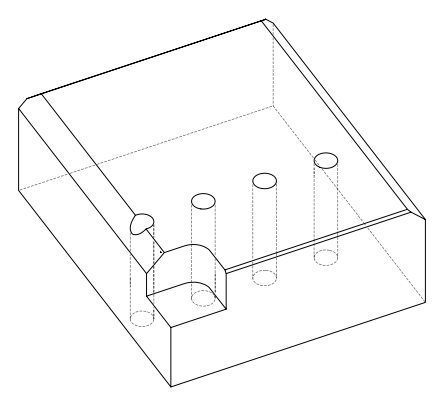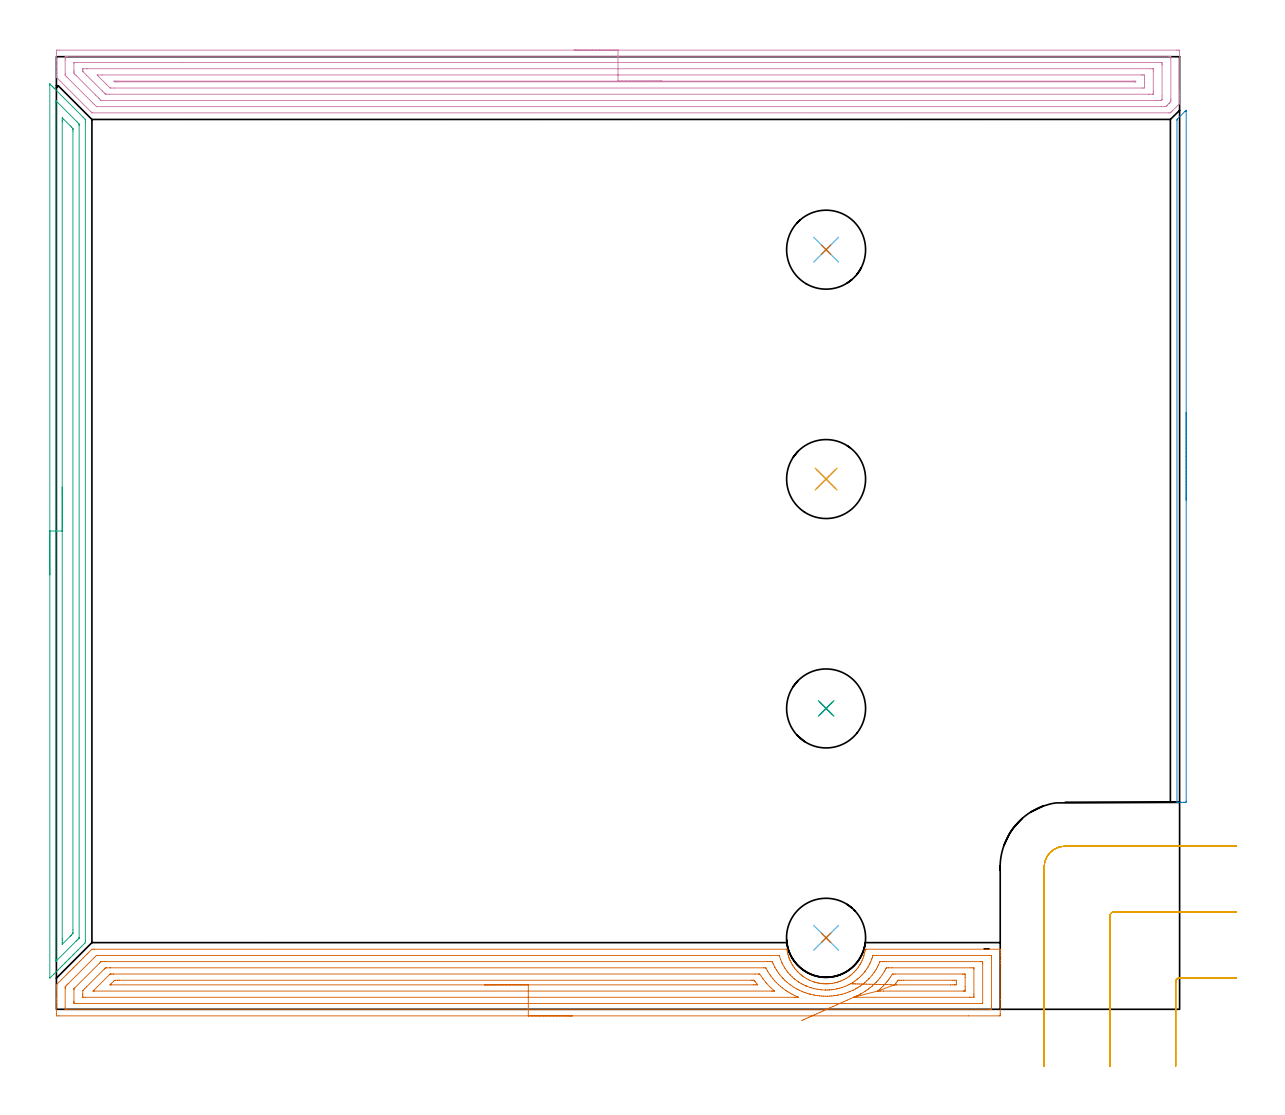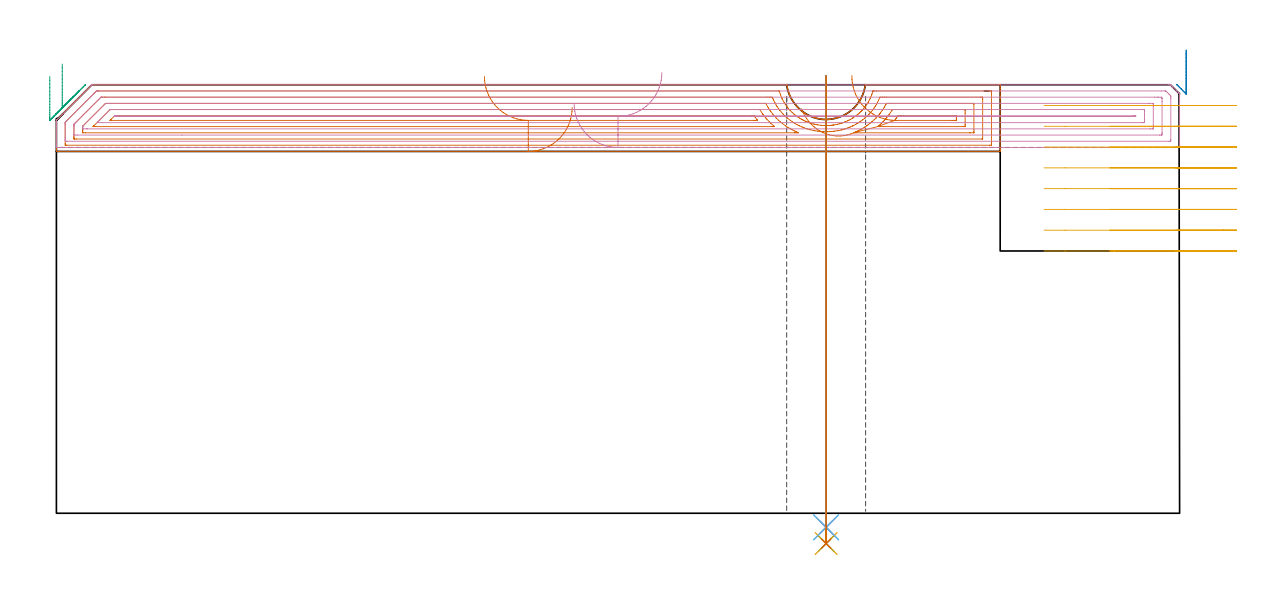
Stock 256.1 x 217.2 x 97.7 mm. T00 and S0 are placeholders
(PLAN: 13 operations, 9 tool changes, 36 min)
(1 AREA_MILL | FG_CHAMFER_SURFACE | UGT0205_001 | 10.31 min | 25703 mm3)
(2 AREA_MILL_1 | FG_CHAMFER_SURFACE_1 | UGT0205_001 | 1.41 min | 356 mm3)
(3 AREA_MILL_2 | FG_CHAMFER_SURFACE_2 | UGT0205_001 | 4.94 min | 6663 mm3)
(4 AREA_MILL_3 | FG_CHAMFER_SURFACE_3 | UGT0205_001 | 12.34 min | 25864 mm3)
(5 MILL_CORNER_NOTCH_RECTANGULAR | CORNER_NOTCH_RECTANGULAR | UGT0201_094 | Follow Part, ap 5, ae 75% | 3.58 min | 70534 mm3)
(6 DRILL_THROUGH_HOLE_FROM_SOLID_MATERIAL | STEP1HOLE | NXT0301_065 | 0.41 min | 6726 mm3)
(7 DRILL_TO_ENLARGE_THROUGH_HOLE | STEP1HOLE | UGT0301_046 | 0.43 min | 17753 mm3)
(8 DRILL_THROUGH_HOLE_FROM_SOLID_MATERIAL_1 | STEP1HOLE_1 | NXT0301_065 | 0.41 min | 6769 mm3)
(9 DRILL_TO_ENLARGE_THROUGH_HOLE_1 | STEP1HOLE_1 | UGT0301_046 | 0.43 min | 18079 mm3)
(10 DRILL_THROUGH_HOLE_FROM_SOLID_MATERIAL_2 | STEP1HOLE_2 | NXT0301_065 | 0.41 min | 6762 mm3)
(11 DRILL_TO_ENLARGE_THROUGH_HOLE_2 | STEP1HOLE_2 | UGT0301_046 | 0.43 min | 18073 mm3)
(12 DRILL_THROUGH_HOLE_FROM_SOLID_MATERIAL_3 | STEP1HOLE_3 | NXT0301_065 | 0.41 min | 6776 mm3)
(13 DRILL_TO_ENLARGE_THROUGH_HOLE_3 | STEP1HOLE_3 | UGT0301_046 | 0.43 min | 18073 mm3)
(TOOL UGT0205_001 | Chamfer Mill 20 x 3 x 45 deg. | D20 FL50 Z2)
(TOOL UGT0201_094 | End mill 20 mm | D20 FL38 Z4)
(TOOL NXT0301_065 | Carbide Drill 9.4mm [860.1-0940-075A1-MM 2214] | D9.4 PA140 FL98 Z2)
(TOOL UGT0301_046 | Twist Drill 18 mm | D18 PA118 FL130 Z2)
(OP 1 AREA_MILL)
G17 G21 G94 G90
T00 M6
G54
G17 G0 G90 X117.6 Y-1.5 S1061 M3
G43 Z107.7 H0
Z92.5
G94 G1 X117.562 Z91.628 F250.
X117.448 Z90.763
X117.259 Z89.912
X116.997 Z89.08
X116.663 Z88.274
X116.26 Z87.5
X115.792 Z86.764
X115.26 Z86.072
X114.671 Z85.429
X114.028 Z84.839
X113.336 Z84.308
X112.6 Z83.84
X111.826 Z83.437
X111.02 Z83.103
X110.188 Z82.841
X109.336 Z82.652
X108.472 Z82.538
X107.6 Z82.5
X0.595
X0.084 Y-1.494 Z82.503
X0.008 Y-1.491 Z82.505
X0. Y-0.987 Z83.009
Y1.671 Z85.665
Y2.26 Z86.257
Y2.557 Z86.553
Y4.328 Z88.323
Y4.921 Z88.92
Y5.214 Z89.213
X0.001 Y5.362 Z89.361
X0.01 Y5.605 Z89.603
X0.059 Y5.657 Z89.655
X0.149 Y5.75 Z89.748
X1.187 Y6.787 Z90.787
X2.271 Y7.872 Z91.87
X2.378 Y7.98 Z91.976
X2.708 Y8.308 Z92.308
X2.936 Y8.536 Z92.536
X3.157 Y8.758 Z92.756
X3.27 Y8.872 Z92.868
X3.618 Y9.218 Z93.218
X3.811 Y9.411 Z93.41
X4.042 Y9.643 Z93.642
X4.162 Y9.764 Z93.76
X4.527 Y10.127 Z94.127
X4.685 Y10.285 Z94.285
X5.222 Y10.825 Z94.819
X5.499 Y11.1 Z95.099
X5.56 Y11.16 Z95.16
X6.108 Y11.71 Z95.705
X6.391 Y11.991 Z95.991
X6.406 Y12.006 Z96.006
X6.994 Y12.596 Z96.591
X7.283 Y12.883 Z96.883
X8.039 Y13.639 Z97.637
X8.105 Y13.7 Z97.682
X8.62 Z97.7
X166.453
X166.506 Y13.694 Z97.692
X166.566 Y13.673 Z97.669
X166.572 Y13.671 Z97.667
X166.618 Y13.384 Z97.382
X166.656 Y13.187 Z97.184
X166.714 Y12.888 Z96.887
X166.749 Y12.745 Z96.745
X166.822 Y12.446 Z96.445
X166.899 Y12.18 Z96.18
X166.949 Y12.007 Z96.006
X167.007 Y11.83 Z95.828
X167.071 Y11.655 Z95.651
X167.172 Y11.415 Z95.409
X167.243 Y11.244 Z95.242
X167.293 Y11.126 Z95.124
X167.507 Y10.681 Z94.681
X167.743 Y10.245 Z94.243
X167.851 Y10.063 Z94.061
X167.965 Y9.884 Z93.882
X168.236 Y9.505 Z93.502
X168.337 Y9.363 Z93.361
X168.591 Y9.042 Z93.041
X168.859 Y8.729 Z92.729
X169.098 Y8.481 Z92.481
X169.431 Y8.167 Z92.162
X169.574 Y8.04 Z92.036
X169.754 Y7.879 Z91.878
X169.847 Y7.806 Z91.805
X170.106 Y7.601 Z91.599
X170.141 Y7.576 Z91.574
X170.374 Y7.41 Z91.408
X170.567 Y7.281 Z91.279
X170.648 Y7.227 Z91.225
X171.092 Y6.966 Z90.962
X171.542 Y6.72 Z90.717
X171.803 Y6.605 Z90.601
X171.987 Y6.523 Z90.52
X172.437 Y6.345 Z90.342
X172.695 Y6.261 Z90.256
X172.882 Y6.198 Z90.195
X173.019 Y6.16 Z90.157
X173.141 Y6.128 Z90.122
X173.237 Y6.1 Z90.097
X173.331 Y6.074 Z90.071
X173.586 Y6.018 Z90.015
X173.777 Y5.975 Z89.973
X173.999 Y5.938 Z89.936
X174.225 Y5.9 Z89.897
X174.478 Y5.869 Z89.864
X174.707 Y5.838 Z89.837
X174.909 Y5.823 Z89.821
X175.258 Y5.81 Z89.802
X175.287 Y5.809 Z89.8
X175.614 Y5.811
X175.735 Z89.802
X176.014 Y5.82 Z89.817
X176.293 Y5.839 Z89.835
X176.467 Y5.861 Z89.86
X176.557 Y5.874 Z89.871
X176.908 Y5.922 Z89.917
X177.356 Y6.002 Z89.997
X177.599 Y6.06 Z90.054
X177.802 Y6.106 Z90.105
X177.881 Y6.129 Z90.128
X178.045 Y6.179 Z90.175
X178.251 Y6.239 Z90.237
X178.491 Y6.322 Z90.321
X178.697 Y6.394 Z90.392
X178.937 Y6.493 Z90.489
X179.079 Y6.55 Z90.548
X179.456 Y6.719 Z90.718
X179.591 Y6.788 Z90.787
X180.042 Y7.041 Z91.038
X180.485 Y7.313 Z91.311
X180.89 Y7.6 Z91.599
X181.166 Y7.823 Z91.822
X181.38 Y7.996 Z91.995
X181.896 Y8.483 Z92.479
X182.274 Y8.882 Z92.881
X182.365 Y8.995 Z92.994
X182.663 Y9.363 Z93.362
X182.865 Y9.643 Z93.642
X182.924 Y9.725 Z93.723
X183.168 Y10.093 Z94.092
X183.257 Y10.244 Z94.244
X183.395 Y10.499 Z94.499
X183.494 Y10.681 Z94.681
X183.709 Y11.125 Z95.125
X183.89 Y11.563 Z95.563
X184.063 Y12.036 Z96.035
X184.094 Y12.157 Z96.155
X184.13 Y12.301 Z96.297
X184.282 Y12.888 Z96.887
X184.358 Y13.269 Z97.267
X184.4 Y13.479 Z97.476
X184.431 Y13.653 Z97.648
X184.441 Y13.695 Z97.691
X184.733 Y13.7 Z97.7
X215.051
X215.19 Y13.697 Z97.688
X215.193 Y13.678 Z97.669
X215.2 Y13.357 Z97.356
Y12.894 Z96.893
Y12.301 Z96.296
Y11.119 Z95.116
Y10.529 Z94.523
Y2.261 Z86.258
Y-0.987 Z83.01
X215.197 Y-1.284 Z82.713
X215.19 Y-1.492 Z82.505
X214.981 Y-1.499 Z82.499
X207.917 Y-1.5 Z82.5
X107.6
Y-0.086 Z83.914
X2.363
X2.158 Y-0.084 Z83.916
X2.055 Y-0.081 Z83.919
X2.013 Y-0.079 Z83.921
X2.009 Y-0.047 Z83.953
X2.005 Y0.044 Z84.044
X2.001 Y0.274 Z84.274
X2. Y4.704 Z88.704
X2.003 Y4.959 Z88.959
X2.007 Y5.086 Z89.086
X2.01 Y5.148 Z89.148
X2.071 Y5.214 Z89.214
X2.222 Y5.37 Z89.37
X2.378 Y5.529 Z89.529
X2.665 Y5.815 Z89.815
X8.62 Y11.771 Z95.771
X8.888 Y12.035 Z96.035
X9.101 Y12.241 Z96.241
X9.136 Y12.275 Z96.275
X9.185 Y12.279 Z96.279
X9.293 Y12.282 Z96.282
X9.512 Y12.286 Z96.286
X9.528
X164.685 Y12.285 Z96.285
X164.781 Y12.281 Z96.281
X164.821 Y12.279 Z96.279
X164.853 Y12.197 Z96.197
X164.885 Y12.086 Z96.086
X165.103 Y11.415 Z95.415
X165.387 Y10.702 Z94.702
X165.469 Y10.529 Z94.529
X165.561 Y10.339 Z94.339
X165.941 Y9.643 Z93.643
X166.138 Y9.325 Z93.325
X166.453 Y8.866 Z92.866
X166.534 Y8.758 Z92.758
X166.787 Y8.425 Z92.425
X167.273 Y7.872 Z91.872
X167.344 Y7.795 Z91.795
X167.76 Y7.395 Z91.395
X168.206 Y6.986 Z90.986
X168.236 Y6.959 Z90.959
X168.376 Y6.847 Z90.847
X169.128 Y6.299 Z90.299
X169.202 Y6.248 Z90.248
X169.247 Y6.219 Z90.219
X169.441 Y6.1 Z90.1
X169.806 Y5.888 Z89.888
X170.02 Y5.769 Z89.769
X170.259 Y5.641 Z89.641
X170.698 Y5.426 Z89.426
X170.911 Y5.33 Z89.33
X170.945 Y5.315 Z89.315
X170.972 Y5.304 Z89.304
X171.204 Y5.214 Z89.214
X171.803 Y5. Z89.
X172.124 Y4.896 Z88.896
X172.695 Y4.739 Z88.739
X172.881 Y4.698 Z88.698
X173.46 Y4.58 Z88.58
X173.586 Y4.559 Z88.559
X174.354 Y4.452 Z88.452
X174.478 Y4.44 Z88.44
X175.303 Y4.394 Z88.394
X175.37
X175.783 Y4.4 Z88.4
X176.177 Y4.413 Z88.413
X176.261 Y4.418 Z88.418
X176.647 Y4.452 Z88.452
X176.987 Y4.493 Z88.493
X177.153 Y4.515 Z88.515
X177.255 Y4.531 Z88.531
X177.886 Y4.643 Z88.643
X178.045 Y4.679 Z88.679
X178.48 Y4.782 Z88.782
X178.937 Y4.916 Z88.916
X179.165 Y4.988 Z88.988
X179.808 Y5.214 Z89.214
X179.828 Y5.222 Z89.222
X180.439 Y5.493 Z89.493
X180.72 Y5.628 Z89.628
X181.026 Y5.796 Z89.796
X181.6 Y6.124 Z90.124
X181.612 Y6.131 Z90.131
X182.121 Y6.48 Z90.48
X182.503 Y6.762 Z90.762
X182.629 Y6.862 Z90.862
X182.777 Y6.986 Z90.986
X183.104 Y7.275 Z91.275
X183.395 Y7.543 Z91.543
X183.56 Y7.708 Z91.708
X183.717 Y7.872 Z91.872
X183.989 Y8.168 Z92.168
X184.287 Y8.524 Z92.524
X184.389 Y8.656 Z92.656
X184.464 Y8.758 Z92.758
X184.758 Y9.175 Z93.175
X185.064 Y9.643 Z93.643
X185.107 Y9.714 Z93.714
X185.179 Y9.84 Z93.84
X185.412 Y10.297 Z94.297
X185.524 Y10.529 Z94.529
X185.691 Y10.906 Z94.906
X185.895 Y11.415 Z95.415
X185.942 Y11.543 Z95.543
X186.07 Y11.94 Z95.94
X186.148 Y12.223 Z96.223
X186.165 Y12.267 Z96.267
X186.174 Y12.279 Z96.279
X186.196 Y12.281 Z96.281
X186.305 Y12.284 Z96.284
X186.524 Y12.285 Z96.285
X186.962 Y12.286 Z96.286
X212.837
X213.042 Y12.283 Z96.283
X213.145 Y12.281 Z96.281
X213.187 Y12.279 Z96.279
X213.19 Y12.247 Z96.247
X213.195 Y12.156 Z96.156
X213.199 Y11.926 Z95.926
Y0.41 Z84.41
X213.193 Y0.033 Z84.033
X213.19 Y-0.069 Z83.931
X213.148 Y-0.079 Z83.921
X212.806 Y-0.086 Z83.914
X107.6
Y1.328 Z85.328
X4.506 Y1.329 Z85.329
X4.162 Y1.331 Z85.331
X4.048 Y1.333 Z85.333
X4.015 Y1.335 Z85.335
X4.009 Y1.403 Z85.403
X4.004 Y1.51 Z85.51
X4.001 Y1.671 Z85.671
X4. Y1.831 Z85.831
X4.001 Y4.488 Z88.488
X4.007 Y4.65 Z88.65
X4.01 Y4.694 Z88.694
X4.023 Y4.713 Z88.713
X4.058 Y4.754 Z88.754
X4.162 Y4.862 Z88.862
X9.83 Y10.529 Z94.529
X10.12 Y10.812 Z94.812
X10.163 Y10.852 Z94.852
X10.192 Y10.865 Z94.865
X10.232 Y10.866 Z94.866
X10.404 Y10.869 Z94.869
X10.951 Y10.871 Z94.871
X11.296
X161.994
X162.543 Y10.87 Z94.87
X162.886 Y10.868 Z94.868
X163.223 Y10.864 Z94.864
X163.374 Y10.529 Z94.529
X163.501 Y10.248 Z94.248
X163.778 Y9.671 Z93.671
X163.792 Y9.643 Z93.643
X163.809 Y9.612 Z93.612
X164.139 Y9.028 Z93.028
X164.306 Y8.758 Z92.758
X164.669 Y8.235 Z92.235
X164.946 Y7.872 Z91.872
X165.561 Y7.143 Z91.143
X165.711 Y6.986 Z90.986
X166.086 Y6.618 Z90.618
X166.453 Y6.278 Z90.278
X166.656 Y6.1 Z90.1
X167.344 Y5.576 Z89.576
X167.848 Y5.214 Z89.214
X168.236 Y4.974 Z88.974
X168.822 Y4.632 Z88.632
X169.128 Y4.475 Z88.475
X169.431 Y4.328 Z88.328
X170.02 Y4.067 Z88.067
X170.453 Y3.897 Z87.897
X170.911 Y3.734 Z87.734
X171.278 Y3.615 Z87.615
X171.779 Y3.466 Z87.466
X171.803 Y3.46 Z87.46
X171.868 Y3.442 Z87.442
X172.695 Y3.265 Z87.265
X172.919 Y3.219 Z87.219
X173.586 Y3.118 Z87.118
X173.967 Y3.065 Z87.065
X174.478 Y3.022 Z87.022
X174.924 Y2.999 Z86.999
X175.37 Y2.983 Z86.983
X175.83 Y2.986 Z86.986
X176.261 Y3.003 Z87.003
X176.675 Y3.031 Z87.031
X177.153 Y3.081 Z87.081
X177.474 Y3.124 Z87.124
X178.045 Y3.215 Z87.215
X178.24 Y3.249 Z87.249
X178.937 Y3.393 Z87.393
X178.977 Y3.402 Z87.402
X179.144 Y3.442 Z87.442
X179.671 Y3.598 Z87.598
X179.828 Y3.648 Z87.648
X180.336 Y3.824 Z87.824
X180.72 Y3.963 Z87.963
X180.98 Y4.07 Z88.07
X181.59 Y4.328 Z88.328
X181.605 Y4.335 Z88.335
X181.612 Y4.338 Z88.338
X182.187 Y4.643 Z88.643
X182.503 Y4.823 Z88.823
X182.75 Y4.969 Z88.969
X183.146 Y5.214 Z89.214
X183.296 Y5.313 Z89.313
X183.395 Y5.381 Z89.381
X183.812 Y5.686 Z89.686
X184.287 Y6.051 Z90.051
X184.314 Y6.073 Z90.073
X184.345 Y6.1 Z90.1
X184.779 Y6.497 Z90.497
X185.179 Y6.87 Z90.87
X185.236 Y6.929 Z90.929
X185.289 Y6.986 Z90.986
X186.043 Y7.844 Z91.844
X186.07 Y7.879 Z91.879
X186.439 Y8.391 Z92.391
X186.69 Y8.758 Z92.758
X186.797 Y8.921 Z92.921
X186.962 Y9.187 Z93.187
X187.201 Y9.643 Z93.643
X187.418 Y10.076 Z94.076
X187.734 Y10.778 Z94.778
X187.775 Y10.864 Z94.864
X187.854 Y10.866 Z94.866
X188.402 Y10.87 Z94.87
X188.745 Y10.871 Z94.871
X189.293
X210.694
X211.038 Y10.869 Z94.869
X211.152 Y10.867 Z94.867
X211.185 Y10.865 Z94.865
X211.191 Y10.797 Z94.797
X211.196 Y10.69 Z94.69
X211.199 Y10.529 Z94.529
X211.2 Y10.369 Z94.369
X211.199 Y1.511 Z85.511
X211.193 Y1.349 Z85.349
X211.19 Y1.334 Z85.334
X211.187 Y1.332 Z85.332
X211.167 Y1.33 Z85.33
X211.124 Y1.329 Z85.329
X211.038 Y1.328 Z85.328
X107.6
Y2.743 Z86.743
X6.649
X6.084 Y2.748 Z86.748
X6.02 Y2.749 Z86.749
X6.01 Y2.753 Z86.753
X6.006 Y2.773 Z86.773
X6.003 Y2.819 Z86.819
X6.001 Y3.009 Z87.009
X6. Y3.388 Z87.388
X6.001 Y3.442 Z87.442
X6.017 Y4.257 Z88.257
X6.085 Y4.328 Z88.328
X6.457 Y4.706 Z88.706
X6.837 Y5.089 Z89.089
X10.9 Y9.15 Z93.15
X11.034 Y9.282 Z93.282
X11.142 Y9.385 Z93.385
X11.213 Y9.45 Z93.45
X11.296 Y9.453 Z93.453
X11.485 Y9.455 Z93.455
X12.187 Y9.457 Z93.457
X12.375
X161.29
X161.642 Y9.455 Z93.455
X161.729 Y9.452 Z93.452
X161.745 Y9.451 Z93.451
X161.783 Y9.398 Z93.398
X162.134 Y8.758 Z92.758
X162.308 Y8.446 Z92.446
X162.695 Y7.872 Z91.872
X162.886 Y7.596 Z91.596
X163.365 Y6.986 Z90.986
X163.778 Y6.498 Z90.498
X164.148 Y6.1 Z90.1
X164.669 Y5.602 Z89.602
X165.097 Y5.214 Z89.214
X165.561 Y4.856 Z88.856
X166.271 Y4.328 Z88.328
X166.453 Y4.201 Z88.201
X166.819 Y3.965 Z87.965
X167.344 Y3.664 Z87.664
X167.743 Y3.442 Z87.442
X168.236 Y3.195 Z87.195
X168.708 Y2.973 Z86.973
X168.852 Y2.909 Z86.909
X169.128 Y2.785 Z86.785
X169.202 Y2.749 Z86.749
X169.128 Y2.747 Z86.747
X168.939 Y2.744 Z86.744
X168.601 Y2.743 Z86.743
X168.236
X107.6
Y4.157 Z88.157
X8.62
X8.448 Y4.158 Z88.158
X8.399 Y4.16 Z88.16
X8.373 Y4.162 Z88.162
X8.372 Y4.163 Z88.163
X8.392 Y4.187 Z88.187
X8.48 Y4.281 Z88.281
X8.526 Y4.328 Z88.328
X12.129 Y7.93 Z91.93
X12.187 Y7.986 Z91.986
X12.238 Y8.029 Z92.029
X12.279 Y8.036 Z92.036
X12.367 Y8.039 Z92.039
X12.547 Y8.041 Z92.041
X12.907 Y8.043 Z92.043
X13.079
X159.319
X160.04 Y8.041 Z92.041
X160.211 Y8.038 Z92.038
X160.375 Y8.034 Z92.034
X161.005 Y7.083 Z91.083
X161.073 Y6.986 Z90.986
X161.102 Y6.946 Z90.946
X161.784 Y6.1 Z90.1
X161.994 Y5.851 Z89.851
X162.587 Y5.214 Z89.214
X162.886 Y4.927 Z88.927
X163.537 Y4.328 Z88.328
X163.642 Y4.235 Z88.235
X163.714 Y4.17 Z88.17
X163.718 Y4.164 Z88.164
X163.674 Y4.161 Z88.161
X163.576 Y4.159 Z88.159
X163.231 Y4.157 Z88.157
X163.058
X107.6
Y5.571 Z89.571
X12.489
X12.399 Y5.572 Z89.572
X12.255 Y5.576 Z89.576
X12.237 Y5.578 Z89.578
X12.242 Y5.587 Z89.587
X12.27 Y5.619 Z89.619
X12.317 Y5.669 Z89.669
X12.468 Y5.821 Z89.821
X13.079 Y6.429 Z90.429
X13.27 Y6.61 Z90.61
X13.445 Y6.622 Z90.622
X13.971 Y6.627 Z90.627
X14.33 Y6.628 Z90.628
X158.427 Y6.629 Z90.629
X158.788 Y6.628 Z90.628
X159.052 Y6.624 Z90.624
X159.08 Y6.622 Z90.622
X159.141 Y6.545 Z90.545
X159.238 Y6.416 Z90.416
X159.319 Y6.306 Z90.306
X159.707 Y5.807 Z89.807
X159.826 Y5.649 Z89.649
X159.872 Y5.577 Z89.577
X159.847 Y5.575 Z89.575
X159.319 Y5.572 Z89.572
X158.96 Y5.571 Z89.571
X107.6
X106.728 Z89.609
X105.864 Z89.723
X105.012 Z89.912
X104.18 Z90.174
X103.374 Z90.508
X102.6 Z90.911
X101.864 Z91.379
X101.172 Z91.911
X100.529 Z92.5
X99.94 Z93.143
X99.408 Z93.835
X98.94 Z94.571
X98.537 Z95.345
X98.203 Z96.151
X97.941 Z96.983
X97.752 Z97.835
X97.638 Z98.699
X97.6 Z99.571
G0 Z107.7
X169.894 Y-2.582
Z92.222
G1 X170.228 Y-2.433 Z91.43
X170.623 Y-2.256 Z90.673
X171.077 Y-2.052 Z89.956
X171.586 Y-1.824 Z89.285
X172.146 Y-1.573 Z88.666
X172.754 Y-1.3 Z88.102
X173.404 Y-1.009 Z87.598
X174.091 Y-0.701 Z87.159
X174.811 Y-0.378 Z86.787
X175.558 Y-0.043 Z86.485
X176.326 Y0.301 Z86.255
X177.109 Y0.653 Z86.1
X177.902 Y1.008 Z86.02
X178.698 Y1.365 Z86.017
X179.491 Y1.721 Z86.089
X180.276 Y2.073 Z86.237
X181.046 Y2.418 Z86.459
X181.795 Y2.754 Z86.754
X182.297 Y2.976 Z86.976
X182.503 Y3.069 Z87.069
X182.759 Y3.188 Z87.188
X183.268 Y3.442 Z87.442
X183.352 Y3.486 Z87.486
X183.395 Y3.509 Z87.509
X183.549 Y3.595 Z87.595
X184.287 Y4.041 Z88.041
X184.464 Y4.153 Z88.153
X184.73 Y4.328 Z88.328
X184.993 Y4.513 Z88.513
X185.179 Y4.648 Z88.648
X185.498 Y4.897 Z88.897
X185.898 Y5.214 Z89.214
X185.991 Y5.293 Z89.293
X186.07 Y5.363 Z89.363
X186.453 Y5.72 Z89.72
X186.856 Y6.1 Z90.1
X186.909 Y6.152 Z90.152
X186.962 Y6.208 Z90.208
X187.326 Y6.624 Z90.624
X187.641 Y6.986 Z90.986
X187.738 Y7.101 Z91.101
X187.854 Y7.245 Z91.245
X188.304 Y7.872 Z91.872
X188.745 Y8.537 Z92.537
X188.828 Y8.676 Z92.676
X188.873 Y8.758 Z92.758
X189.137 Y9.254 Z93.254
X189.19 Y9.352 Z93.352
X189.227 Y9.417 Z93.417
X189.248 Y9.45 Z93.45
X189.286 Y9.451 Z93.451
X189.637 Y9.456 Z93.456
X189.825 Y9.457 Z93.457
X190.529
X208.551
X209.116 Y9.452 Z93.452
X209.18 Y9.45 Z93.45
X209.19 Y9.447 Z93.447
X209.194 Y9.427 Z93.427
X209.197 Y9.38 Z93.38
X209.199 Y9.191 Z93.191
X209.2 Y3.442 Z87.442
X209.199 Y3.027 Z87.027
X209.195 Y2.819 Z86.819
X209.192 Y2.768 Z86.768
X209.188 Y2.749 Z86.749
X209.167 Y2.748 Z86.748
X209.065 Y2.745 Z86.745
X208.363 Y2.743 Z86.743
X208.176
X182.316
X182.04 Y2.746 Z86.746
X181.906 Y2.749 Z86.749
X181.795 Y2.754 Z86.754
X187.281 Y4.169 Z88.169
X187.854 Y4.683 Z88.683
X188.129 Y4.941 Z88.941
X188.413 Y5.214 Z89.214
X188.577 Y5.381 Z89.381
X188.745 Y5.56 Z89.56
X188.999 Y5.848 Z89.848
X189.217 Y6.1 Z90.1
X189.409 Y6.327 Z90.327
X189.637 Y6.605 Z90.605
X189.8 Y6.824 Z90.824
X189.915 Y6.986 Z90.986
X190.165 Y7.347 Z91.347
X190.529 Y7.889 Z91.889
X190.626 Y8.029 Z92.029
X190.709 Y8.036 Z92.036
X190.889 Y8.039 Z92.039
X191.249 Y8.042 Z92.042
X206.58 Y8.043 Z92.043
X206.752 Y8.042 Z92.042
X207.097 Y8.038 Z92.038
X207.187 Y8.036 Z92.036
X207.191 Y8.013 Z92.013
X207.196 Y7.96 Z91.96
X207.198 Y7.872 Z91.872
X207.2 Y7.255 Z91.255
Y5.214 Z89.214
X207.199 Y4.599 Z88.599
X207.195 Y4.328 Z88.328
X207.19 Y4.176 Z88.176
X207.186 Y4.164 Z88.164
X207.131 Y4.161 Z88.161
X207.04 Y4.158 Z88.158
X206.925 Y4.157 Z88.157
X206.752
X188.573
X187.854 Y4.158 Z88.158
X187.681 Y4.159 Z88.159
X187.337 Y4.164 Z88.164
X187.281 Y4.169 Z88.169
X191.14 Y5.578 Z89.578
X191.238 Y5.716 Z89.716
X191.305 Y5.808 Z89.808
X191.421 Y5.959 Z89.959
X191.48 Y6.041 Z90.041
X191.524 Y6.1 Z90.1
X191.787 Y6.464 Z90.464
X191.858 Y6.56 Z90.56
X191.874 Y6.579 Z90.579
X191.917 Y6.622 Z90.622
X191.948 Y6.624 Z90.624
X192.312 Y6.627 Z90.627
X192.672 Y6.629 Z90.629
X193.204
X204.264 Y6.628 Z90.628
X204.796 Y6.626 Z90.626
X205.163 Y6.622 Z90.622
X205.19 Y6.617 Z90.617
X205.196 Y6.589 Z90.589
X205.197 Y6.1 Z90.1
X205.194 Y5.705 Z89.705
X205.186 Y5.578 Z89.578
X205.062 Y5.576 Z89.576
X204.796 Y5.573 Z89.573
X204.437 Y5.571 Z89.571
X203.904
X191.599
X191.421 Y5.572 Z89.572
X191.29 Y5.574 Z89.574
X191.14 Y5.578 Z89.578
X190.27 Y5.598 Z89.636
X189.408 Y5.619 Z89.771
X188.561 Y5.639 Z89.979
X187.736 Y5.658 Z90.261
X186.938 Y5.677 Z90.614
X186.174 Y5.695 Z91.035
X185.45 Y5.712 Z91.521
X184.771 Y5.728 Z92.068
X184.142 Y5.743 Z92.673
X183.568 Y5.757 Z93.33
X183.054 Y5.769 Z94.034
X182.603 Y5.779 Z94.781
X182.218 Y5.788 Z95.564
X181.904 Y5.796 Z96.377
X181.661 Y5.802 Z97.215
X181.492 Y5.806 Z98.071
X181.399 Y5.808 Z98.939
X181.382 Z99.811
G0 Z107.7
M5
M2
(OP 2 AREA_MILL_1)
G17 G21 G94 G90
T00 M6
G54
G17 G0 G90 X257.6 Y136.1 S1061 M3
G43 Z107.7 H0
Z105.6
G94 G1 Y136.062 Z104.728 F250.
Y135.948 Z103.863
Y135.759 Z103.012
Y135.497 Z102.18
Y135.163 Z101.374
Y134.76 Z100.6
Y134.292 Z99.864
Y133.76 Z99.172
Y133.171 Z98.529
Y132.528 Z97.94
Y131.836 Z97.408
Y131.1 Z96.94
Y130.326 Z96.537
Y129.52 Z96.203
Y128.688 Z95.941
Y127.836 Z95.752
Y126.972 Z95.638
Y126.1 Z95.6
Y47.471
X257.597 Y47.327 Z95.603
X257.591 Y47.202 Z95.605
X257.251 Y47.2 Z95.945
X256.996 Z96.199
X256.486 Z96.713
X256.378 Z96.821
X255.845 Z97.354
X255.543 Y47.207 Z97.649
X255.503 Y47.21 Z97.689
X255.5 Y47.327 Z97.7
Y202.648
X255.504 Y202.895 Z97.69
X255.614 Y203.014 Z97.585
X257.324 Y204.724 Z95.874
X257.442 Y204.842 Z95.754
X257.592 Y204.988 Z95.606
X257.597 Y204.93 Z95.603
X257.6 Y204.777 Z95.6
Y204.724
Y126.1
Y125.228 Z95.638
Y124.364 Z95.752
Y123.512 Z95.941
Y122.68 Z96.203
Y121.874 Z96.537
Y121.1 Z96.94
Y120.364 Z97.408
Y119.672 Z97.94
Y119.029 Z98.529
Y118.44 Z99.172
Y117.908 Z99.864
Y117.44 Z100.6
Y117.037 Z101.374
Y116.703 Z102.18
Y116.441 Z103.012
Y116.252 Z103.863
Y116.138 Z104.728
Y116.1 Z105.6
G0 Z107.7
M5
M2
(OP 3 AREA_MILL_2)
G17 G21 G94 G90
T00 M6
G54
G17 G0 G90 X-1.5 Y99.05 S1061 M3
G43 Z107.7 H0
Z99.6
G94 G1 Y99.088 Z98.728 F250.
Y99.202 Z97.864
Y99.391 Z97.012
Y99.653 Z96.18
Y99.987 Z95.374
Y100.39 Z94.6
Y100.858 Z93.864
Y101.39 Z93.172
Y101.979 Z92.529
Y102.622 Z91.94
Y103.314 Z91.409
Y104.05 Z90.94
Y104.824 Z90.537
Y105.63 Z90.203
Y106.462 Z89.941
Y107.314 Z89.752
Y108.178 Z89.638
Y109.05 Z89.6
Y210.73
X-1.497 Y210.984 Z89.602
X-1.495 Y210.986 Z89.604
X-1.484 Y210.984 Z89.616
X-0.992 Y210.494 Z90.104
X-0.889 Y210.389 Z90.211
X-0.801 Y210.301 Z90.299
X-0.697 Y210.199 Z90.399
X-0.591 Y210.091 Z90.509
X-0.508 Y210.008 Z90.592
X-0.402 Y209.903 Z90.694
X6.092 Y203.41 Z97.189
X6.541 Y202.959 Z97.64
X6.6 Y202.895 Z97.683
Y202.353 Z97.7
Y15.747
Y15.205 Z97.683
X6.541 Y15.14 Z97.64
X5.775 Y14.375 Z96.875
X5.502 Y14.1 Z96.597
X4.904 Y13.504 Z96.004
X4.616 Y13.214 Z95.712
X4.026 Y12.626 Z95.126
X3.731 Y12.328 Z94.826
X3.129 Y11.729 Z94.229
X2.845 Y11.443 Z93.94
X2.236 Y10.836 Z93.336
X1.96 Y10.557 Z93.054
X1.263 Y9.863 Z92.363
X0.899 Y9.497 Z91.995
X0.347 Y8.947 Z91.447
X0.006 Y8.604 Z91.102
X-0.568 Y8.031 Z90.531
X-1.335 Y7.265 Z89.763
X-1.435 Y7.169 Z89.663
X-1.492 Y7.118 Z89.606
X-1.499 Y7.232 Z89.601
X-1.5 Y7.265 Z89.6
Y109.05
X-0.086 Z91.014
Y206.817
X-0.083 Y207.015 Z91.017
X-0.08 Y207.112 Z91.02
X-0.079 Y207.117 Z91.021
X-0.065 Y207.107 Z91.035
X-0.035 Y207.082 Z91.065
X0.033 Y207.016 Z91.133
X0.233 Y206.817 Z91.333
X4.695 Y202.353 Z95.795
X5.076 Y201.964 Z96.176
X5.179 Y201.857 Z96.279
X5.181 Y201.808 Z96.281
X5.184 Y201.699 Z96.284
X5.186 Y201.481 Z96.286
X5.185 Y16.422 Z96.285
X5.183 Y16.313 Z96.283
X5.18 Y16.26 Z96.28
X5.176 Y16.238 Z96.276
X5.161 Y16.22 Z96.261
X4.952 Y16.004 Z96.052
X4.697 Y15.747 Z95.797
X4.508 Y15.558 Z95.608
X0.062 Y11.112 Z91.162
X-0.033 Y11.02 Z91.067
X-0.069 Y10.989 Z91.031
X-0.077 Y10.983 Z91.023
X-0.079 Y11.002 Z91.021
X-0.083 Y11.087 Z91.017
X-0.086 Y11.262 Z91.014
Y11.283
Y109.05
X1.328 Z92.428
X1.329 Y202.353 Z92.429
Y202.691
X1.333 Y203.246 Z92.433
X1.334 Y203.251 Z92.434
X1.349 Y203.246 Z92.449
X1.665 Y202.935 Z92.765
X3.14 Y201.46 Z94.24
X3.435 Y201.163 Z94.535
X3.73 Y200.861 Z94.83
X3.764 Y200.825 Z94.864
X3.767 Y200.77 Z94.867
X3.77 Y200.68 Z94.87
X3.771 Y200.567 Z94.871
Y200.229
Y18.087
X3.769 Y17.533 Z94.869
X3.767 Y17.363 Z94.867
X3.765 Y17.283 Z94.865
X3.727 Y17.238 Z94.827
X3.435 Y16.937 Z94.535
X3.288 Y16.788 Z94.388
X3.141 Y16.64 Z94.241
X1.354 Y14.854 Z92.454
X1.344 Y14.849 Z92.444
X1.34 Y14.848 Z92.44
X1.336 Y14.854 Z92.436
X1.333 Y14.876 Z92.433
X1.33 Y15.192 Z92.43
X1.329 Y15.747 Z92.429
Y16.086
X1.328 Y109.05 Z92.428
Y109.922 Z92.467
Y110.786 Z92.58
Y111.638 Z92.769
Y112.47 Z93.032
Y113.276 Z93.365
Y114.05 Z93.768
Y114.786 Z94.237
Y115.478 Z94.768
Y116.121 Z95.357
Y116.71 Z96.001
Y117.242 Z96.693
Y117.71 Z97.428
Y118.113 Z98.202
Y118.447 Z99.008
Y118.709 Z99.84
Y118.898 Z100.692
Y119.012 Z101.557
Y119.05 Z102.428
G0 Z107.7
M5
M2
(OP 4 AREA_MILL_3)
G17 G21 G94 G90
T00 M6
G54
G17 G0 G90 X118.05 Y218.7 S1061 M3
G43 Z107.7 H0
Z93.4
G94 G1 X118.088 Z92.529 F250.
X118.202 Z91.664
X118.391 Z90.812
X118.653 Z89.98
X118.987 Z89.174
X119.39 Z88.4
X119.858 Z87.664
X120.39 Z86.972
X120.979 Z86.329
X121.622 Z85.74
X122.314 Z85.209
X123.05 Z84.74
X123.824 Z84.337
X124.63 Z84.003
X125.462 Z83.741
X126.314 Z83.552
X127.178 Z83.438
X128.05 Z83.4
X255.47
X255.855 Y218.696 Z83.403
X256.09 Y218.692 Z83.406
X256.1 Y218.453 Z83.644
Y209.336 Z92.758
Y208.812 Z93.285
Y208.451 Z93.645
Y207.926 Z94.169
Y207.565 Z94.529
Y206.68 Z95.418
X256.098 Y206.509 Z95.589
X256.066 Y206.466 Z95.634
X256.034 Y206.434 Z95.666
X255.838 Y206.237 Z95.86
X255.395 Y205.794 Z96.305
X254.509 Y204.908 Z97.19
X254.417 Y204.817 Z97.282
X254.131 Y204.531 Z97.567
X254.004 Y204.405 Z97.691
X253.682 Y204.4 Z97.7
X8.23
X8.105 Y204.404 Z97.689
X8.082 Y204.422 Z97.672
X7.866 Y204.634 Z97.466
X0.183 Y212.317 Z89.781
X0.067 Y212.435 Z89.663
X0.01 Y212.495 Z89.602
X0. Y212.797 Z89.303
Y213.041 Z89.059
Y213.764 Z88.331
Y215.011 Z87.086
Y216.42 Z85.675
Y217.929 Z84.167
X0.003 Y218.191 Z83.905
X0.009 Y218.691 Z83.406
X0.122 Y218.694 Z83.403
X0.63 Y218.7 Z83.4
X128.05
Y217.286 Z84.814
X253.703 Y217.285 Z84.815
X254.09 Y217.271 Z84.829
X254.094 Y217.153 Z84.947
X254.099 Y216.893 Z85.207
X254.1 Y207.565 Z94.535
X254.099 Y207.153 Z94.947
X254.094 Y207.033 Z95.067
X254.09 Y206.976 Z95.124
X254.068 Y206.93 Z95.17
X253.828 Y206.68 Z95.42
X253.756 Y206.606 Z95.494
X253.682 Y206.532 Z95.568
X253.31 Y206.162 Z95.938
X253.133 Y205.989 Z96.111
X252.99 Y205.852 Z96.248
X252.947 Y205.821 Z96.279
X252.897 Y205.819 Z96.281
X252.788 Y205.817 Z96.283
X251.914 Y205.814 Z96.286
X9.333 Y205.815 Z96.285
X9.223 Y205.816 Z96.284
X9.17 Y205.819 Z96.281
X9.147 Y205.821 Z96.279
X9.1 Y205.861 Z96.239
X8.677 Y206.275 Z95.825
X8.27 Y206.68 Z95.42
X7.783 Y207.166 Z94.934
X2.418 Y212.532 Z89.568
X2.076 Y212.878 Z89.222
X2.03 Y212.93 Z89.17
X2.01 Y212.958 Z89.142
X2.007 Y212.982 Z89.118
X2.003 Y213.085 Z89.015
X2. Y213.292 Z88.808
X2.001 Y216.42 Z85.68
X2.002 Y216.832 Z85.268
X2.01 Y217.248 Z84.852
X2.017 Y217.28 Z84.82
X2.037 Y217.281 Z84.819
X2.09 Y217.284 Z84.816
X2.2 Y217.285 Z84.815
X2.418 Y217.286 Z84.814
X128.05
Y215.871 Z86.229
X251.554
X251.894 Y215.869 Z86.231
X252.007 Y215.867 Z86.233
X252.088 Y215.865 Z86.235
X252.092 Y215.739 Z86.361
X252.097 Y215.535 Z86.565
X252.1 Y215.331 Z86.769
Y208.246 Z93.854
X252.097 Y207.565 Z94.535
X252.094 Y207.463 Z94.637
X252.09 Y207.413 Z94.687
X252.075 Y207.386 Z94.714
X252.014 Y207.32 Z94.78
X251.964 Y207.271 Z94.829
X251.93 Y207.241 Z94.859
X251.894 Y207.235 Z94.865
X251.337 Y207.23 Z94.87
X250.999 Y207.229 Z94.871
X250.445 Y207.228 Z94.872
X10.352 Y207.229 Z94.871
X10.262 Y207.231 Z94.869
X10.202 Y207.234 Z94.866
X10.174 Y207.238 Z94.862
X10.155 Y207.255 Z94.845
X9.836 Y207.565 Z94.535
X9.571 Y207.828 Z94.272
X8.948 Y208.451 Z93.649
X4.522 Y212.878 Z89.222
X4.206 Y213.197 Z88.903
X4.071 Y213.34 Z88.76
X4.01 Y213.425 Z88.675
X4.006 Y213.56 Z88.54
X4.002 Y213.764 Z88.336
X4. Y213.968 Z88.132
X4.001 Y215.738 Z86.362
X4.005 Y215.807 Z86.293
X4.01 Y215.857 Z86.243
X4.038 Y215.864 Z86.236
X4.206 Y215.867 Z86.233
X4.762 Y215.871 Z86.229
X28.604
X128.05
Y214.457 Z87.643
X249.405
X249.979 Y214.456 Z87.644
X250.037 Y214.454 Z87.646
X250.077 Y214.451 Z87.649
X250.09 Y214.446 Z87.654
X250.092 Y214.423 Z87.677
X250.097 Y214.205 Z87.895
X250.1 Y213.769 Z88.331
Y209.341 Z92.759
X250.096 Y208.896 Z93.204
X250.092 Y208.677 Z93.423
X250.09 Y208.654 Z93.446
X250.071 Y208.65 Z93.45
X250.011 Y208.646 Z93.454
X249.91 Y208.644 Z93.456
X249.211 Y208.643 Z93.457
X249.017
X12.06
X11.36 Y208.648 Z93.452
X11.261 Y208.65 Z93.45
X11.205 Y208.655 Z93.445
X11.152 Y208.705 Z93.395
X10.937 Y208.916 Z93.184
X10.513 Y209.336 Z92.764
X10.466 Y209.383 Z92.717
X6.889 Y212.96 Z89.14
X6.088 Y213.764 Z88.336
X6.037 Y213.819 Z88.281
X6.012 Y213.848 Z88.252
X6.009 Y213.874 Z88.226
X6.004 Y213.984 Z88.116
Y214.204 Z87.896
X6.008 Y214.423 Z87.677
X6.01 Y214.446 Z87.654
X6.029 Y214.45 Z87.65
X6.089 Y214.454 Z87.646
X6.19 Y214.456 Z87.644
X6.889 Y214.457 Z87.643
X7.083
X128.05
Y213.043 Z89.057
X247.423 Y213.042 Z89.058
X247.589 Y213.041 Z89.059
X247.922 Y213.036 Z89.064
X248.09 Y213.026 Z89.074
X248.094 Y212.974 Z89.126
X248.096 Y212.878 Z89.222
X248.1 Y212.208 Z89.892
Y211.993 Z90.107
Y211.322 Z90.778
Y211.107 Z90.993
X248.097 Y210.44 Z91.66
X248.09 Y210.222 Z91.878
X248.079 Y210.064 Z92.036
X247.756 Y210.059 Z92.041
X247.589 Y210.058 Z92.042
X13.148 Y210.057 Z92.043
X12.416 Y210.061 Z92.039
X12.254 Y210.064 Z92.036
X12.089 Y210.222 Z91.878
X11.36 Y210.939 Z91.161
X9.571 Y212.728 Z89.372
X9.425 Y212.878 Z89.222
X9.288 Y213.022 Z89.078
X9.411 Y213.037 Z89.063
X10.466 Y213.043 Z89.057
X128.05
Y211.629 Z90.471
X245.475 Y211.628 Z90.472
X245.634 Y211.627 Z90.473
X246.009 Y211.622 Z90.478
X246.09 Y211.616 Z90.484
X246.097 Y211.535 Z90.565
X246.092 Y211.49 Z90.61
X246.088 Y211.477 Z90.623
X246.082 Y211.475 Z90.625
X246.058 Y211.473 Z90.627
X245.955 Y211.472 Z90.628
X245.634 Y211.471 Z90.629
X14.042
X13.673 Y211.472 Z90.628
X13.401 Y211.476 Z90.624
X13.339 Y211.478 Z90.622
X13.264 Y211.495 Z90.605
X13.148 Y211.605 Z90.495
X13.139 Y211.62 Z90.48
X13.148 Y211.622 Z90.478
X13.517 Y211.627 Z90.473
X13.675 Y211.628 Z90.472
X14.042 Y211.629 Z90.471
X128.05
X128.922 Z90.509
X129.786 Z90.623
X130.638 Z90.812
X131.47 Z91.074
X132.276 Z91.408
X133.05 Z91.811
X133.786 Z92.28
X134.478 Z92.811
X135.121 Z93.4
X135.71 Z94.043
X136.242 Z94.735
X136.71 Z95.471
X137.113 Z96.245
X137.447 Z97.051
X137.709 Z97.883
X137.898 Z98.735
X138.012 Z99.6
X138.05 Z100.471
G0 Z107.7
M5
M2
(OP 5 MILL_CORNER_NOTCH_RECTANGULAR)
G17 G21 G94 G90
T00 M6
G54
G17 G0 G90 X269.1 Y7.2 S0 M3
G43 Z107.7 H0
Z92.962
G94 G1 X266.1 F250.
X256.196 F500.
G3 X255.2 Y6.204 R1.
G1 Y-10.
Y-13. F250.
G0 Z107.7
X269.1 Y22.2
Z92.962
G1 X266.1
X241.196 F500.
G3 X240.2 Y21.204 R1.
G1 Y-10.
Y-13. F250.
G0 Z107.7
X269.1 Y37.2
Z92.962
G1 X266.1
X230. F500.
G3 X225.2 Y32.4 R4.8
G1 Y-10.
Y-13. F250.
G0 Z107.7
X269.1 Y7.2
Z88.225
G1 X266.1
X256.196 F500.
G3 X255.2 Y6.204 R1.
G1 Y-10.
Y-13. F250.
G0 Z107.7
X269.1 Y22.2
Z88.225
G1 X266.1
X241.196 F500.
G3 X240.2 Y21.204 R1.
G1 Y-10.
Y-13. F250.
G0 Z107.7
X269.1 Y37.2
Z88.225
G1 X266.1
X230. F500.
G3 X225.2 Y32.4 R4.8
G1 Y-10.
Y-13. F250.
G0 Z107.7
X269.1 Y7.2
Z83.487
G1 X266.1
X256.196 F500.
G3 X255.2 Y6.204 R1.
G1 Y-10.
Y-13. F250.
G0 Z107.7
X269.1 Y22.2
Z83.487
G1 X266.1
X241.196 F500.
G3 X240.2 Y21.204 R1.
G1 Y-10.
Y-13. F250.
G0 Z107.7
X269.1 Y37.2
Z83.487
G1 X266.1
X230. F500.
G3 X225.2 Y32.4 R4.8
G1 Y-10.
Y-13. F250.
G0 Z107.7
X269.1 Y7.2
Z78.75
G1 X266.1
X256.196 F500.
G3 X255.2 Y6.204 R1.
G1 Y-10.
Y-13. F250.
G0 Z107.7
X269.1 Y22.2
Z78.75
G1 X266.1
X241.196 F500.
G3 X240.2 Y21.204 R1.
G1 Y-10.
Y-13. F250.
G0 Z107.7
X269.1 Y37.2
Z78.75
G1 X266.1
X230. F500.
G3 X225.2 Y32.4 R4.8
G1 Y-10.
Y-13. F250.
G0 Z107.7
X269.1 Y7.2
Z74.012
G1 X266.1
X256.196 F500.
G3 X255.2 Y6.204 R1.
G1 Y-10.
Y-13. F250.
G0 Z107.7
X269.1 Y22.2
Z74.012
G1 X266.1
X241.196 F500.
G3 X240.2 Y21.204 R1.
G1 Y-10.
Y-13. F250.
G0 Z107.7
X269.1 Y37.2
Z74.012
G1 X266.1
X230. F500.
G3 X225.2 Y32.4 R4.8
G1 Y-10.
Y-13. F250.
G0 Z107.7
X269.1 Y7.2
Z69.275
G1 X266.1
X256.196 F500.
G3 X255.2 Y6.204 R1.
G1 Y-10.
Y-13. F250.
G0 Z107.7
X269.1 Y22.2
Z69.275
G1 X266.1
X241.196 F500.
G3 X240.2 Y21.204 R1.
G1 Y-10.
Y-13. F250.
G0 Z107.7
X269.1 Y37.2
Z69.275
G1 X266.1
X230. F500.
G3 X225.2 Y32.4 R4.8
G1 Y-10.
Y-13. F250.
G0 Z107.7
X269.1 Y7.2
Z64.537
G1 X266.1
X256.196 F500.
G3 X255.2 Y6.204 R1.
G1 Y-10.
Y-13. F250.
G0 Z107.7
X269.1 Y22.2
Z64.537
G1 X266.1
X241.196 F500.
G3 X240.2 Y21.204 R1.
G1 Y-10.
Y-13. F250.
G0 Z107.7
X269.1 Y37.2
Z64.537
G1 X266.1
X230. F500.
G3 X225.2 Y32.4 R4.8
G1 Y-10.
Y-13. F250.
G0 Z107.7
X269.1 Y7.2
Z59.8
G1 X266.1
X256.196 F500.
G3 X255.2 Y6.204 R1.
G1 Y-10.
Y-13. F250.
G0 Z107.7
X269.1 Y22.2
Z59.8
G1 X266.1
X241.196 F500.
G3 X240.2 Y21.204 R1.
G1 Y-10.
Y-13. F250.
G0 Z107.7
X269.1 Y37.2
Z59.8
G1 X266.1
X230. F500.
G3 X225.2 Y32.4 R4.8
G1 Y-10.
Y-13. F250.
G0 Z107.7
M5
M2
(OP 6 DRILL_THROUGH_HOLE_FROM_SOLID_MATERIAL)
G17 G21 G94 G90
T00 M6
G54
G17 G0 G90 X175.5 Y16.3 S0 M3
G43 Z107.7 H1
G94 G81 G98 Z-3.211 F250. R99.7
G80
M5
M2
(OP 7 DRILL_TO_ENLARGE_THROUGH_HOLE)
G17 G21 G94 G90
T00 M6
G54
G17 G0 G90 X175.5 Y16.3 S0 M3
G43 Z107.7 H0
G94 G73 G98 Z-6.908 F250. Q17.435 R99.7
G80
M5
M2
(OP 8 DRILL_THROUGH_HOLE_FROM_SOLID_MATERIAL_1)
G17 G21 G94 G90
T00 M6
G54
G17 G0 G90 X175.5 Y68.6 S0 M3
G43 Z107.7 H1
G94 G81 G98 Z-3.211 F250. R99.7
G80
M5
M2
(OP 9 DRILL_TO_ENLARGE_THROUGH_HOLE_1)
G17 G21 G94 G90
T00 M6
G54
G17 G0 G90 X175.5 Y68.6 S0 M3
G43 Z107.7 H0
G94 G73 G98 Z-6.908 F250. Q17.435 R99.7
G80
M5
M2
(OP 10 DRILL_THROUGH_HOLE_FROM_SOLID_MATERIAL_2)
G17 G21 G94 G90
T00 M6
G54
G17 G0 G90 X175.5 Y120.9 S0 M3
G43 Z107.7 H1
G94 G81 G98 Z-3.211 F250. R99.7
G80
M5
M2
(OP 11 DRILL_TO_ENLARGE_THROUGH_HOLE_2)
G17 G21 G94 G90
T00 M6
G54
G17 G0 G90 X175.5 Y120.9 S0 M3
G43 Z107.7 H0
G94 G73 G98 Z-6.908 F250. Q17.435 R99.7
G80
M5
M2
(OP 12 DRILL_THROUGH_HOLE_FROM_SOLID_MATERIAL_3)
G17 G21 G94 G90
T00 M6
G54
G17 G0 G90 X175.5 Y173.2 S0 M3
G43 Z107.7 H1
G94 G81 G98 Z-3.211 F250. R99.7
G80
M5
M2
(OP 13 DRILL_TO_ENLARGE_THROUGH_HOLE_3)
G17 G21 G94 G90
T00 M6
G54
G17 G0 G90 X175.5 Y173.2 S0 M3
G43 Z107.7 H0
G94 G73 G98 Z-6.908 F250. Q17.435 R99.7
G80
M5
M2
